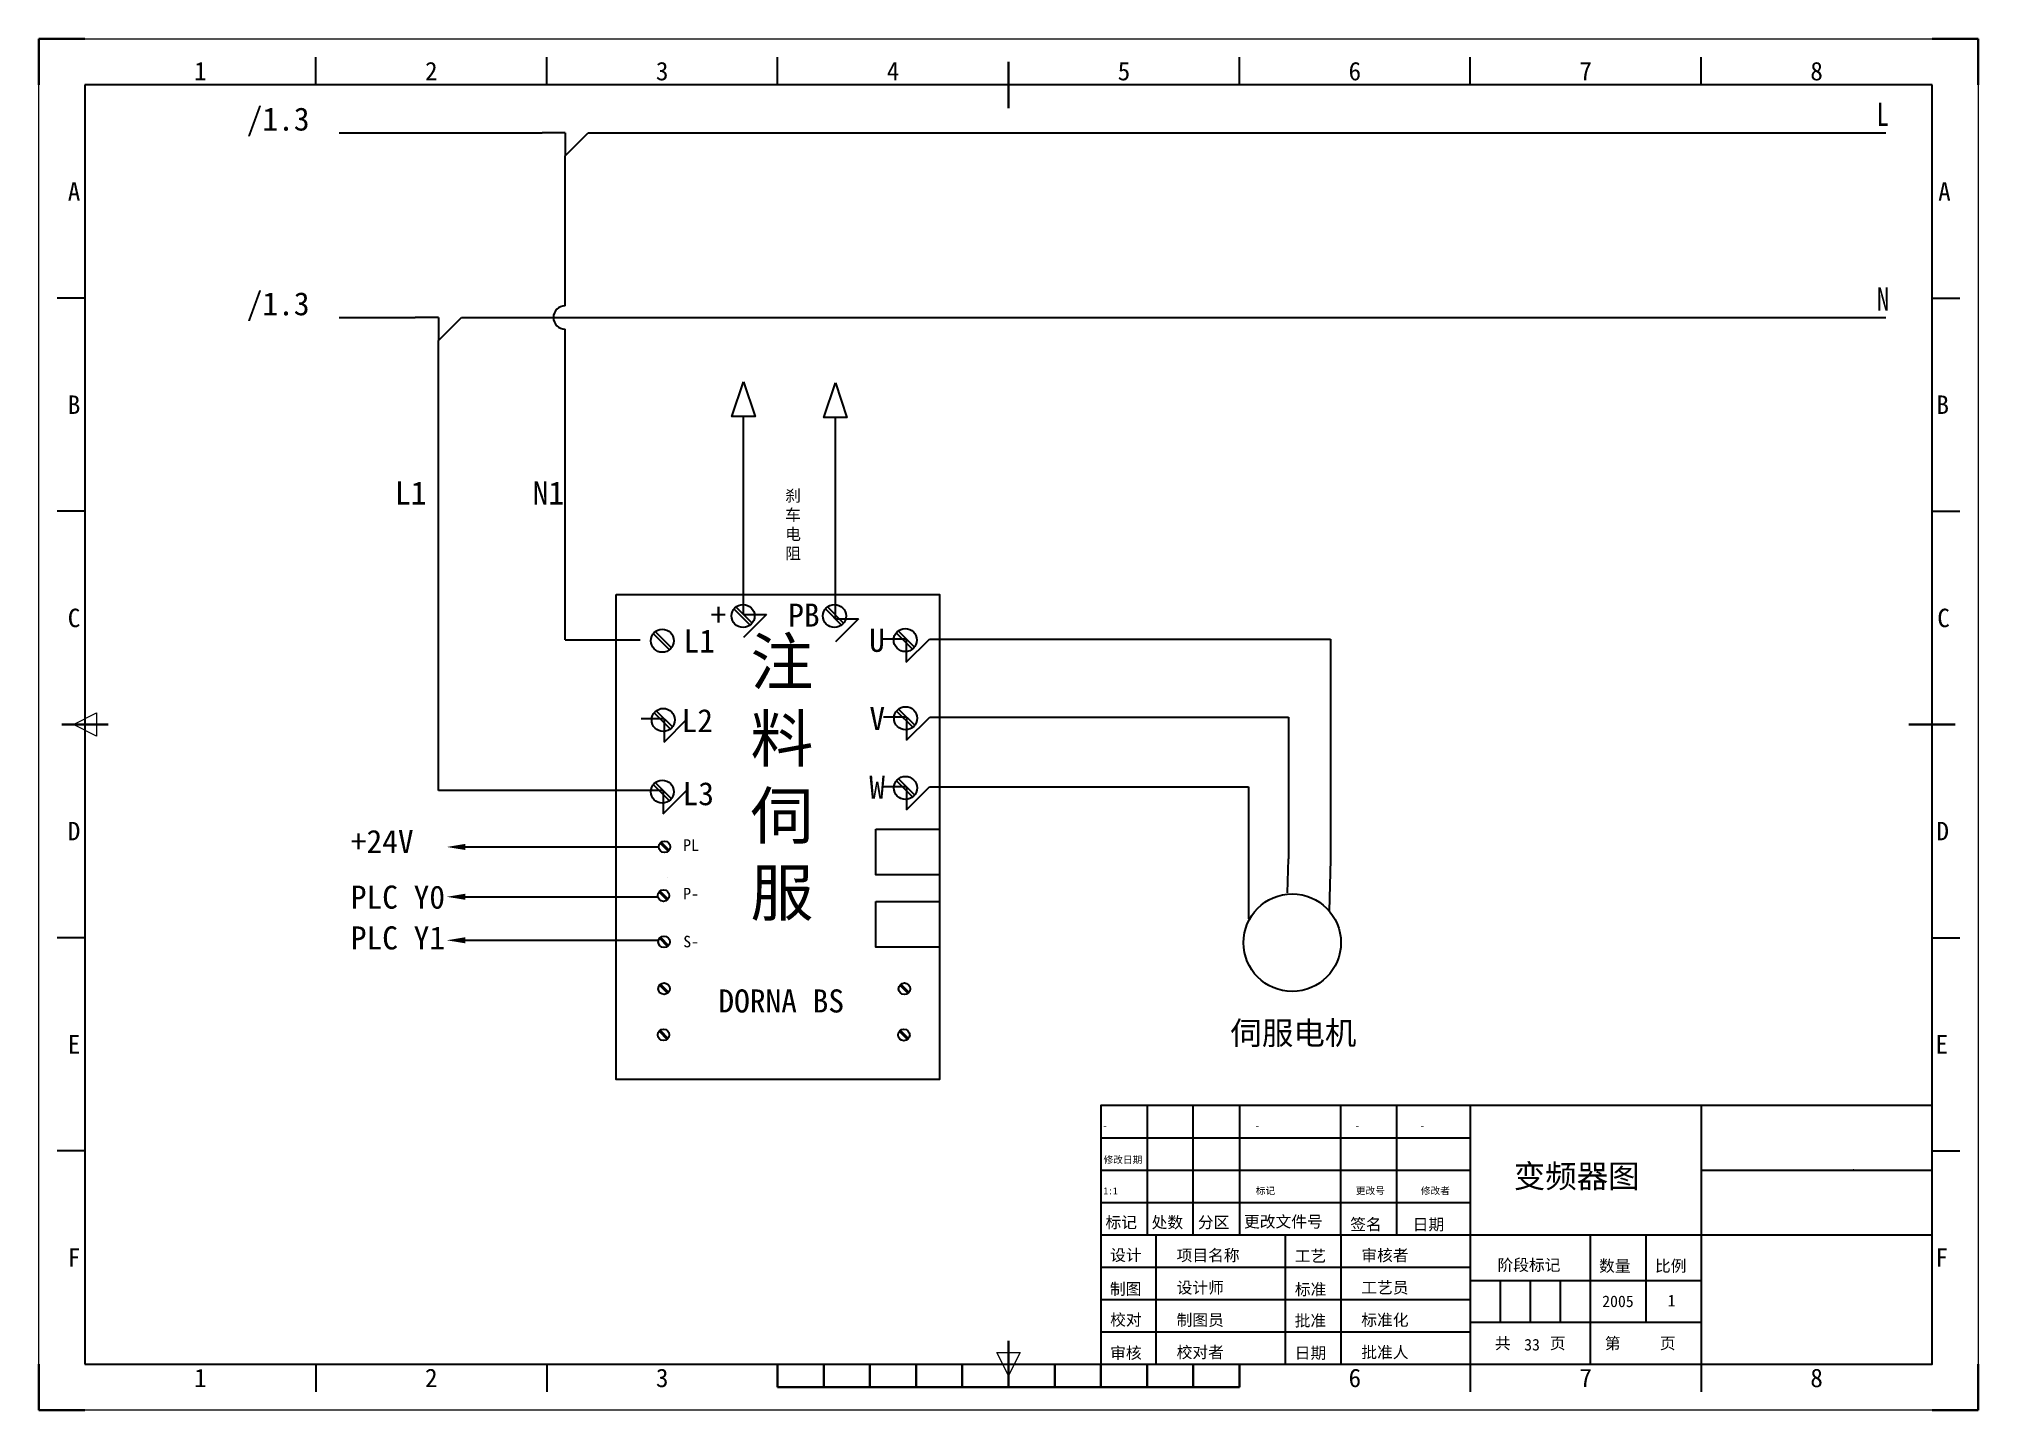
# Model space of a CAD drawing. Extents: x 0 to 420, y 0 to 297.
import ezdxf
from ezdxf import colors
from ezdxf.entities.mleader import LeaderData, LeaderLine
from ezdxf.enums import TextEntityAlignment as Align
from ezdxf.math import Vec2, Vec3

# ---------------------------------------------------------------- set-up
doc = ezdxf.new("R2010")
doc.units = 0
doc.header["$LTSCALE"] = 12
doc.layers.add('AE_BOR', color=1, linetype='Continuous', lineweight=30)
for name, color, linetype in [('BLK_0.5mm^2', 7, 'Continuous'), ('SYMS', 7, 'Continuous'), ('WIREFIXED', 130, 'Continuous'), ('图框_外框线', 7, 'Continuous'), ('图框_标题栏属性', 1, 'Continuous'), ('图框_标题栏文字', 6, 'Continuous')]:
    doc.layers.add(name, color=color, linetype=linetype)
doc.styles.get("Standard").update_dxf_attribs({"font": 'simhei.ttf'})
doc.styles.add('WD', font='simhei.ttf')
doc.styles.add('WD_IEC', font='simhei.ttf')
doc.styles.add('工程字', font='simhei.ttf')

# ---------------------------------------------------------------- blocks, each defined once
blk = doc.blocks.new('gb_a3')
for p, q in [((410, 287), (10, 287)), ((10, 287), (10, 10)), ((410, 10), (410, 287)), ((10, 10), (410, 10))]:
    blk.add_line(p, q)
at = {"layer": 'AE_BOR'}
for p, q in [((10, 297), (0, 297)), ((0, 297), (0, 287)), ((420, 297), (410, 297)), ((420, 287), (420, 297)), ((0, 0), (0, 10)), ((420, 0), (420, 10)), ((0, 0), (10, 0)), ((420, 0), (410, 0))]:
    blk.add_line(p, q, dxfattribs=at)
at = {"layer": 'AE_BOR', "color": 1, "lineweight": 15}
for p, q in [((0, 297), (420, 297)), ((0, 0), (0, 297)), ((420, 297), (420, 0)), ((7.5, 148.5), (12.5, 151)), ((12.5, 146), (7.5, 148.5)), ((12.5, 151), (12.5, 146)), ((210, 7.5), (207.5, 12.5)), ((207.5, 12.5), (212.5, 12.5)), ((212.5, 12.5), (210, 7.5)), ((420, 0), (0, 0))]:
    blk.add_line(p, q, dxfattribs=at)
at = {"layer": 'AE_BOR', "lineweight": -3}
for p, q in [((60, 287), (60, 293)), ((110, 287), (110, 293)), ((160, 287), (160, 293)), ((260, 287), (260, 293)), ((310, 287), (310, 293)), ((360, 287), (360, 293)), ((10, 240.83), (4, 240.83)), ((410, 240.83), (416, 240.83)), ((10, 194.67), (4, 194.67)), ((410, 194.67), (416, 194.67)), ((10, 102.33), (4, 102.33)), ((410, 102.33), (416, 102.33)), ((10, 56.17), (4, 56.17)), ((410, 56.17), (416, 56.17)), ((60, 10), (60, 4)), ((110, 10), (110, 4)), ((310, 10), (310, 4)), ((360, 10), (360, 4))]:
    blk.add_line(p, q, dxfattribs=at)
at = {"layer": 'AE_BOR', "color": 2, "lineweight": 30}
for p, q in [((210, 282), (210, 292)), ((5, 148.5), (15, 148.5)), ((405, 148.5), (415, 148.5)), ((210, 5), (210, 15)), ((160, 5), (160, 10)), ((170, 5), (170, 10)), ((180, 5), (180, 10)), ((190, 5), (190, 10)), ((200, 5), (200, 10)), ((220, 5), (220, 10)), ((230, 5), (230, 10)), ((240, 5), (240, 10)), ((250, 5), (250, 10)), ((260, 5), (260, 10)), ((160, 5), (260, 5))]:
    blk.add_line(p, q, dxfattribs=at)
at = {"layer": 'AE_BOR', "lineweight": -3, "style": 'WD'}
for s, p in [('1', (35, 288)), ('2', (85, 288)), ('3', (135, 288)), ('4', (185, 288)), ('5', (235, 288)), ('6', (285, 288)), ('7', (335, 288)), ('8', (385, 288)), ('1', (35, 5)), ('2', (85, 5)), ('3', (135, 5)), ('6', (285, 5)), ('7', (335, 5)), ('8', (385, 5))]:
    blk.add_text(s, height=4, dxfattribs=at).set_placement(p, align=Align.CENTER)
for s, p in [('A', (9, 263.92)), ('A', (414.05, 263.92)), ('B', (9, 217.75)), ('B', (413.67, 217.75)), ('C', (9, 171.58)), ('C', (413.86, 171.58)), ('D', (9, 125.42)), ('D', (413.67, 125.42)), ('E', (9, 79.25)), ('E', (413.48, 79.25)), ('F', (9, 33.08)), ('F', (413.48, 33.08))]:
    blk.add_text(s, height=4, dxfattribs=at).set_placement(p, align=Align.MIDDLE_RIGHT)
blk = doc.blocks.new('GB_TitleBlock')
at = {"lineweight": -3}
for p, q in [((-50, 42), (0, 42)), ((-50, 28), (0, 28))]:
    blk.add_line(p, q, dxfattribs=at)
blk.add_point((-16.99, 42), dxfattribs=at)
at = {"layer": '图框_外框线'}
for p, q in [((-170, 56), (-170, 28)), ((-160, 28), (-160, 56)), ((-150, 56), (-150, 28)), ((-128, 28), (-128, 56)), ((-116, 56), (-116, 28)), ((-100, 56), (-100, 0)), ((-50, 56), (-50, 0)), ((-180, 49), (-100, 49)), ((-180, 42), (-100, 42)), ((-180, 35), (-100, 35)), ((-180, 28), (-50, 28)), ((-168, 0), (-168, 28)), ((-140, 0), (-140, 28)), ((-128, 28), (-128, 0)), ((-74, 28), (-74, 0)), ((-62, 28), (-62, 9)), ((-180, 21), (-100, 21)), ((-50, 18), (-100, 18)), ((-93.5, 18), (-93.5, 9)), ((-87, 18), (-87, 9)), ((-80.5, 18), (-80.5, 9)), ((-180, 14), (-100, 14)), ((-50, 9), (-100, 9)), ((-180, 7), (-100, 7))]:
    blk.add_line(p, q, dxfattribs=at)
blk.add_lwpolyline([(0, 56), (-180, 56), (-180, 0), (0, 0), (0, 56)], dxfattribs=at)
at = {"style": 'WD', "flags": 1}
blk.add_attdef('WD_TB', (-168.38, 50.46), '', height=1.5, dxfattribs=at)
at = {"layer": '图框_标题栏属性', "style": '工程字'}
for tag, p in [('REV3', (-179.58, 50.91)), ('REV3DET', (-146.6, 50.91)), ('BY3', (-124.94, 50.91)), ('RD3', (-110.86, 50.91)), ('REV2', (-179.43, 43.49)), ('REV2DET', (-146.45, 43.49)), ('BY2', (-124.78, 43.49)), ('RD2', (-110.71, 43.49)), ('REV1', (-179.43, 36.77)), ('REV1DET', (-146.45, 36.77)), ('BY1', (-124.78, 36.77)), ('RD1', (-110.71, 36.77))]:
    blk.add_attdef(tag, p, '', height=1.5, dxfattribs=at)
for tag, p in [('图号', (-26.57, 46.93)), ('文件名称', (-76.96, 40.8)), ('XXX1', (-25.25, 35.16))]:
    blk.add_attdef(tag, text='', height=5, dxfattribs=at).set_placement(p, align=Align.MIDDLE)
at = {"layer": '图框_标题栏属性', "lineweight": -3}
for tag, p in [('设计', (-163.59, 22.3)), ('工艺', (-123.59, 22.3)), ('制图', (-163.59, 15.3)), ('标准', (-123.59, 15.3)), ('校对', (-163.59, 8.3)), ('批准', (-123.59, 8.3)), ('审核', (-163.59, 1.3)), ('日期', (-123.59, 1.3))]:
    blk.add_attdef(tag, p, '', height=2.5, dxfattribs=at)
at = {"layer": '图框_标题栏属性', "style": '工程字'}
for tag, p in [('数量', (-68.02, 13.58)), ('比例', (-56.4, 13.74)), ('总数', (-86.62, 4.19)), ('页数', (-61.21, 4.25))]:
    blk.add_attdef(tag, text='', height=2.5, dxfattribs=at).set_placement(p, align=Align.MIDDLE_CENTER)
at = {"layer": '图框_标题栏文字', "style": '工程字'}
for s, p in [('标记', (-179, 29.44)), ('处数', (-169, 29.44)), ('分区', (-159, 29.44)), ('更改文件号', (-149, 29.59)), ('签名', (-126, 29)), ('日期', (-112.47, 28.98)), ('设计', (-177.99, 22.35)), ('工艺', (-138.02, 22.15)), ('阶段标记', (-94.11, 20.2)), ('数量', (-72.11, 20)), ('比例', (-60, 20)), ('制图', (-178.04, 15.02)), ('标准', (-137.99, 14.92)), ('校对', (-177.99, 8.33)), ('批准', (-138.02, 8.15)), ('共     页     第     页', (-94.68, 3.24)), ('审核', (-177.99, 1.15)), ('日期', (-138.02, 1.15))]:
    blk.add_text(s, height=2.5, dxfattribs=at).set_placement(p)
blk = doc.blocks.new('WD_WNH')
at = {"linetype": 'Continuous', "style": 'WD_IEC', "width": 0.8}
blk.add_attdef('WIRENO', text='', height=2.5, dxfattribs=at).set_placement((0, 0.75), align=Align.CENTER)
at = {"style": 'WD_IEC', "flags": 1}
for tag, p in [('W01USER', (0, 1.25)), ('W02USER', (0, 1.125)), ('W03USER', (0, 1)), ('W04USER', (0, 0.875)), ('W05USER', (0, 0.75)), ('W06USER', (0, 0.625)), ('W07USER', (0, 0.5)), ('W08USER', (0, 0.375)), ('W09USER', (0, 0.25)), ('W10USER', (0, 0.125))]:
    blk.add_attdef(tag, text='', height=0.08, dxfattribs=at).set_placement(p, align=Align.CENTER)
blk = doc.blocks.new('HT0_184')
for p, q in [((0, 0), (-2.5, 0)), ((0, 0), (0, -2.5)), ((0, -2.5), (2.5, 0))]:
    blk.add_line(p, q)
at = {"style": 'WD_IEC', "flags": 1}
for tag, p in [('X4TERM01', (-2.5, 0)), ('X1TERM01', (2.5, 0)), ('X8TERM01', (0, -2.5)), ('WDWSEQ', (1.53, -1.26))]:
    blk.add_attdef(tag, p, '', height=0.4, dxfattribs=at)
blk = doc.blocks.new('VT0_812')
for p, q in [((0, 0), (0, 2.5)), ((0, 0), (2.5, 0)), ((2.5, 0), (0, -2.5))]:
    blk.add_line(p, q)
at = {"style": 'WD_IEC', "flags": 1}
for tag, p in [('X2TERM01', (0, 2.5)), ('WDWSEQ', (1.92, 1.22)), ('X1TERM01', (2.5, 0)), ('X8TERM01', (0, -2.5))]:
    blk.add_attdef(tag, p, '', height=0.4, dxfattribs=at)
blk = doc.blocks.new('HA1S2')
blk.add_lwpolyline([(0, 3.75), (1.25, 0), (-1.25, 0)], close=True)
at = {"style": 'WD_IEC'}
blk.add_attdef('XREF', text='', height=2.5, rotation=90, dxfattribs=at).set_placement((0, 5), align=Align.MIDDLE_LEFT)
at = {"style": 'WD_IEC', "flags": 1}
blk.add_attdef('SIGCODE', text='', height=1, dxfattribs=at).set_placement((-2.5, 1.8), align=Align.RIGHT)
blk.add_attdef('X8TERM01', (0, 0), '', height=0.32, dxfattribs=at)
at = {"style": 'WD_IEC', "flags": 8}
blk.add_attdef('WIRENO', text='', height=2.5, rotation=90, dxfattribs=at).set_placement((-1, -1.25), align=Align.RIGHT)
at = {"style": 'WD_IEC'}
blk.add_attdef('DESC1', text='', height=2.5, rotation=90, dxfattribs=at).set_placement((1, -1.25), align=Align.TOP_RIGHT)

msp = doc.modelspace()

# ---------------------------------------------------------------- linework, layer by layer
for p, q in [((150.54, 173.54), (154.05, 170.04)), ((150.97, 173.98), (154.48, 170.48)), ((170.34, 173.54), (173.85, 170.04)), ((170.77, 173.98), (174.28, 170.48)), ((133.06, 168.18), (136.57, 164.68)), ((133.49, 168.62), (137, 165.12)), ((185.68, 168.32), (189.19, 164.82)), ((186.1, 168.76), (189.62, 165.26)), ((208.3, 167.01), (279.7, 167.01)), ((279.7, 167.01), (279.7, 119.23)), ((133.69, 151.46), (137.2, 147.96)), ((185.74, 151.4), (189.25, 147.9)), ((186.17, 151.84), (189.68, 148.34)), ((133.26, 151.02), (136.77, 147.52)), ((208.3, 150.09), (270.62, 150.09)), ((270.62, 150.09), (270.62, 119.44)), ((133.06, 135.49), (136.57, 131.99)), ((133.49, 135.93), (137, 132.43)), ((185.72, 136.3), (189.23, 132.8)), ((186.15, 136.74), (189.66, 133.24)), ((208.3, 134.99), (261.97, 134.99)), ((261.97, 134.99), (261.97, 106.45)), ((134.53, 122.79), (136.28, 121.04)), ((134.75, 123.01), (136.5, 121.26)), ((270.45, 112.02), (270.62, 119.44)), ((279.7, 119.23), (279.44, 108.09)), ((134.32, 112.22), (136.07, 110.47)), ((134.53, 112.44), (136.28, 110.69)), ((134.42, 102.2), (136.18, 100.45)), ((134.64, 102.42), (136.39, 100.67)), ((134.42, 92.06), (136.18, 90.31)), ((134.64, 92.28), (136.39, 90.53)), ((186.48, 92.04), (188.23, 90.29)), ((186.69, 92.26), (188.45, 90.51)), ((134.32, 82.06), (136.07, 80.31)), ((134.53, 82.28), (136.28, 80.53)), ((186.37, 82.04), (188.13, 80.29)), ((186.59, 82.26), (188.34, 80.51))]:
    msp.add_line(p, q)
for points in [[(125.03, 176.64), (195.03, 176.64), (195.03, 71.64), (125.03, 71.64)], [(181.24, 125.84), (195.03, 125.84), (195.03, 115.94), (181.24, 115.94)], [(181.24, 110.17), (195.03, 110.17), (195.03, 100.27), (181.24, 100.27)]]:
    msp.add_lwpolyline(points, close=True)
for centre, radius in [((152.51, 172), 2.5), ((172.31, 172), 2.5), ((135.03, 166.64), 2.5), ((187.65, 166.78), 2.5), ((135.23, 149.48), 2.5), ((187.71, 149.86), 2.5), ((135.03, 133.95), 2.5), ((187.69, 134.76), 2.5), ((135.51, 122.02), 1.25), ((135.3, 111.45), 1.25), ((271.44, 101.25), 10.55), ((135.41, 101.43), 1.25), ((135.41, 91.29), 1.25), ((187.46, 91.27), 1.25), ((135.3, 81.29), 1.25), ((187.35, 81.27), 1.25)]:
    msp.add_circle(centre, radius)
at = {"layer": 'BLK_0.5mm^2'}
for p, q in [((65.03, 276.64), (108.99, 276.64)), ((118.99, 276.64), (400.03, 276.64)), ((113.99, 239.18), (113.99, 271.64)), ((65.03, 236.64), (81.54, 236.64)), ((91.54, 236.64), (400.03, 236.64)), ((86.54, 134.18), (86.54, 231.64)), ((113.99, 166.87), (113.99, 234.1)), ((152.62, 177.33), (152.62, 215.18)), ((172.51, 176.38), (172.51, 215)), ((113.99, 166.87), (130.25, 166.87)), ((192.86, 167.01), (208.3, 167.01)), ((192.93, 150.09), (208.3, 150.09)), ((192.91, 134.99), (208.3, 134.99)), ((130.25, 134.18), (86.54, 134.18)), ((136.07, 115.47), (136.07, 115.47))]:
    msp.add_line(p, q, dxfattribs=at)
msp.add_arc((113.99, 236.64), 2.54, 90, 270, dxfattribs=at)

# ---------------------------------------------------------------- block references
msp.add_blockref('gb_a3', (0, 0))
at = {"xscale": 2, "yscale": 2, "zscale": 2}
for name, p in [('VT0_812', (152.62, 172.33)), ('VT0_812', (172.51, 171.38)), ('HT0_184', (187.86, 167.01)), ('HT0_184', (135.44, 149.71)), ('HT0_184', (187.93, 150.09)), ('HT0_184', (187.91, 134.99)), ('HT0_184', (135.25, 134.18))]:
    msp.add_blockref(name, p, dxfattribs=at)
ref = msp.add_blockref('GB_TitleBlock', (410, 10))
ref.add_attrib('文件名称', '变频器图', dxfattribs={"layer": '图框_标题栏属性', "height": 5, "style": '工程字'}).set_placement((333.04, 50.8), align=Align.MIDDLE)
ref.add_attrib('数量', '2005', dxfattribs={"layer": '图框_标题栏属性', "height": 2.5, "style": '工程字'}).set_placement((341.98, 23.58), align=Align.MIDDLE_CENTER)
ref.add_attrib('比例', '1', dxfattribs={"layer": '图框_标题栏属性', "height": 2.5, "style": '工程字'}).set_placement((353.6, 23.74), align=Align.MIDDLE_CENTER)
ref.add_attrib('总数', '33', dxfattribs={"layer": '图框_标题栏属性', "height": 2.5, "style": '工程字'}).set_placement((323.38, 14.19), align=Align.MIDDLE_CENTER)
ref.add_attrib('设计', '项目名称', (246.41, 32.3), dxfattribs={"layer": '图框_标题栏属性', "lineweight": -3, "height": 2.5})
ref.add_attrib('制图', '设计师', (246.41, 25.3), dxfattribs={"layer": '图框_标题栏属性', "lineweight": -3, "height": 2.5})
ref.add_attrib('校对', '制图员', (246.41, 18.3), dxfattribs={"layer": '图框_标题栏属性', "lineweight": -3, "height": 2.5})
ref.add_attrib('审核', '校对者', (246.41, 11.3), dxfattribs={"layer": '图框_标题栏属性', "lineweight": -3, "height": 2.5})
ref.add_attrib('工艺', '审核者', (286.41, 32.3), dxfattribs={"layer": '图框_标题栏属性', "lineweight": -3, "height": 2.5})
ref.add_attrib('标准', '工艺员', (286.41, 25.3), dxfattribs={"layer": '图框_标题栏属性', "lineweight": -3, "height": 2.5})
ref.add_attrib('批准', '标准化', (286.41, 18.3), dxfattribs={"layer": '图框_标题栏属性', "lineweight": -3, "height": 2.5})
ref.add_attrib('日期', '批准人', (286.41, 11.3), dxfattribs={"layer": '图框_标题栏属性', "lineweight": -3, "height": 2.5})
ref.add_attrib('REV1', '1:1', (230.57, 46.77), dxfattribs={"layer": '图框_标题栏属性', "height": 1.5, "style": '工程字'})
ref.add_attrib('REV1DET', '标记', (263.55, 46.77), dxfattribs={"layer": '图框_标题栏属性', "height": 1.5, "style": '工程字'})
ref.add_attrib('BY1', '更改号', (285.22, 46.77), dxfattribs={"layer": '图框_标题栏属性', "height": 1.5, "style": '工程字'})
ref.add_attrib('RD1', '修改者', (299.29, 46.77), dxfattribs={"layer": '图框_标题栏属性', "height": 1.5, "style": '工程字'})
ref.add_attrib('REV2', '修改日期', (230.57, 53.49), dxfattribs={"layer": '图框_标题栏属性', "height": 1.5, "style": '工程字'})
ref.add_attrib('REV3', '-', (230.42, 60.91), dxfattribs={"layer": '图框_标题栏属性', "height": 1.5, "style": '工程字'})
ref.add_attrib('REV3DET', '-', (263.4, 60.91), dxfattribs={"layer": '图框_标题栏属性', "height": 1.5, "style": '工程字'})
ref.add_attrib('BY3', '-', (285.06, 60.91), dxfattribs={"layer": '图框_标题栏属性', "height": 1.5, "style": '工程字'})
ref.add_attrib('RD3', '-', (299.14, 60.91), dxfattribs={"layer": '图框_标题栏属性', "height": 1.5, "style": '工程字'})
at = {"layer": 'BLK_0.5mm^2', "xscale": 2, "yscale": 2, "zscale": 2}
for p in [(113.99, 276.64), (86.54, 236.64)]:
    msp.add_blockref('HT0_184', p, dxfattribs=at)
at = {"layer": 'SYMS', "xscale": 2, "yscale": 2, "zscale": 2}
for p in [(152.62, 215.18), (172.51, 215)]:
    msp.add_blockref('HA1S2', p, dxfattribs=at)
at = {"layer": 'WIREFIXED'}
ref = msp.add_blockref('WD_WNH', (399.32, 276.64), dxfattribs=dict(at, xscale=2, yscale=2, zscale=2))
ref.add_attrib('WIRENOF', 'L', dxfattribs={"color": 7, "linetype": 'Continuous', "height": 5, "style": 'WD_IEC', "width": 0.8}).set_placement((399.32, 278.14), align=Align.CENTER)
ref = msp.add_blockref('WD_WNH', (399.39, 236.64), dxfattribs=dict(at, xscale=2, yscale=2, zscale=2))
ref.add_attrib('WIRENOF', 'N', dxfattribs={"color": 7, "linetype": 'Continuous', "height": 5, "style": 'WD_IEC', "width": 0.8}).set_placement((399.39, 238.14), align=Align.CENTER)

# ---------------------------------------------------------------- texts
at = {"attachment_point": 1}
for s, insert, char_height, width in [('/1.3', (45.03, 282.12), 5, 12.45), ('L1', (77.15, 201.14), 5, 6.4607), ('注\\P料\\P伺\\P服', (154.11, 167.09), 10, 13.674), ('U', (179.81, 169.23), 5, 3.0618), ('V', (179.87, 152.31), 5, 3.0618), ('W', (179.85, 137.42), 5, 3.0618), ('P-', (139.56, 113.12), 2.5, 0.7444), ('S-', (139.57, 102.74), 2.5, 0.7444)]:
    msp.add_mtext(s, dxfattribs=dict(at, insert=insert, char_height=char_height, width=width))
for s, insert, char_height in [('/1.3', (45.03, 242.12), 5), ('N1', (106.97, 201.14), 5), ('刹\\P车\\P电\\P阻', (161.64, 199.31), 2.5), ('+', (145.48, 174.77), 5), ('PB', (162.3, 174.69), 5), ('L1', (139.62, 169.09), 5), ('L2', (139.2, 151.84), 5), ('L3', (139.41, 136.02), 5), ('+24V', (67.57, 125.68), 5), ('PL', (139.56, 123.64), 2.5), ('PLC Y0', (67.57, 113.62), 5), ('PLC Y1', (67.57, 104.79), 5), ('DORNA BS ', (147.18, 91.13), 5), ('伺服电机', (258.05, 84.18), 5)]:
    msp.add_mtext(s, dxfattribs=dict(at, insert=insert, char_height=char_height))

# ---------------------------------------------------------------- leaders
ml = msp.add_multileader_mtext('Standard')
ml.set_content('', color=256)
ml.set_leader_properties()
ml.build(insert=Vec2(0, 0))
ml.multileader.update_dxf_attribs({"text_right_attachment_type": 6, "dogleg_length": 0.36})
ctx = ml.context
ctx.base_point, ctx.plane_origin = Vec3(133.98, 121.98), Vec3(88.35, 121.98)
ctx.right_attachment = 6
notes = []
notes.append((ctx, [(0, (1, 1, 0), (133.62, 121.98), (1, 0), 0.36, [(0, [(88.35, 121.98)], 0, [])])]))
ctx.mtext.insert, ctx.mtext.flow_direction = Vec3(135.98, 123.98), 5
ml = msp.add_multileader_mtext('Standard')
ml.set_content('', color=256)
ml.set_leader_properties()
ml.build(insert=Vec2(0, 0))
ml.multileader.update_dxf_attribs({"text_right_attachment_type": 6, "dogleg_length": 0.36})
ctx = ml.context
ctx.base_point, ctx.plane_origin = Vec3(133.98, 111.19), Vec3(88.35, 111.19)
ctx.right_attachment = 6
notes.append((ctx, [(0, (1, 1, 0), (133.62, 111.19), (1, 0), 0.36, [(0, [(88.35, 111.19)], 0, [])])]))
ctx.mtext.insert, ctx.mtext.flow_direction = Vec3(135.98, 113.19), 5
ml = msp.add_multileader_mtext('Standard')
ml.set_content('', color=256)
ml.set_leader_properties()
ml.build(insert=Vec2(0, 0))
ml.multileader.update_dxf_attribs({"text_right_attachment_type": 6, "dogleg_length": 0.36})
ctx = ml.context
ctx.base_point, ctx.plane_origin = Vec3(133.98, 101.77), Vec3(88.35, 101.77)
ctx.right_attachment = 6
notes.append((ctx, [(0, (1, 1, 0), (133.62, 101.77), (1, 0), 0.36, [(0, [(88.35, 101.77)], 0, [])])]))
ctx.mtext.insert, ctx.mtext.flow_direction = Vec3(135.98, 103.77), 5
for ctx, leaders in notes:
    for number, flags, end, landing, length, lines in leaders:
        leader = LeaderData()
        leader.index, (leader.has_last_leader_line, leader.has_dogleg_vector, leader.attachment_direction) = number, flags
        leader.last_leader_point, leader.dogleg_vector, leader.dogleg_length = Vec3(end), Vec3(landing), length
        for number, points, colour, breaks in lines:
            line = LeaderLine()
            line.index, line.vertices, line.color, line.breaks = number, Vec3.list(points), colors.encode_raw_color(colour), breaks
            leader.lines.append(line)
        ctx.leaders.append(leader)

doc.saveas('drawing.dxf')
